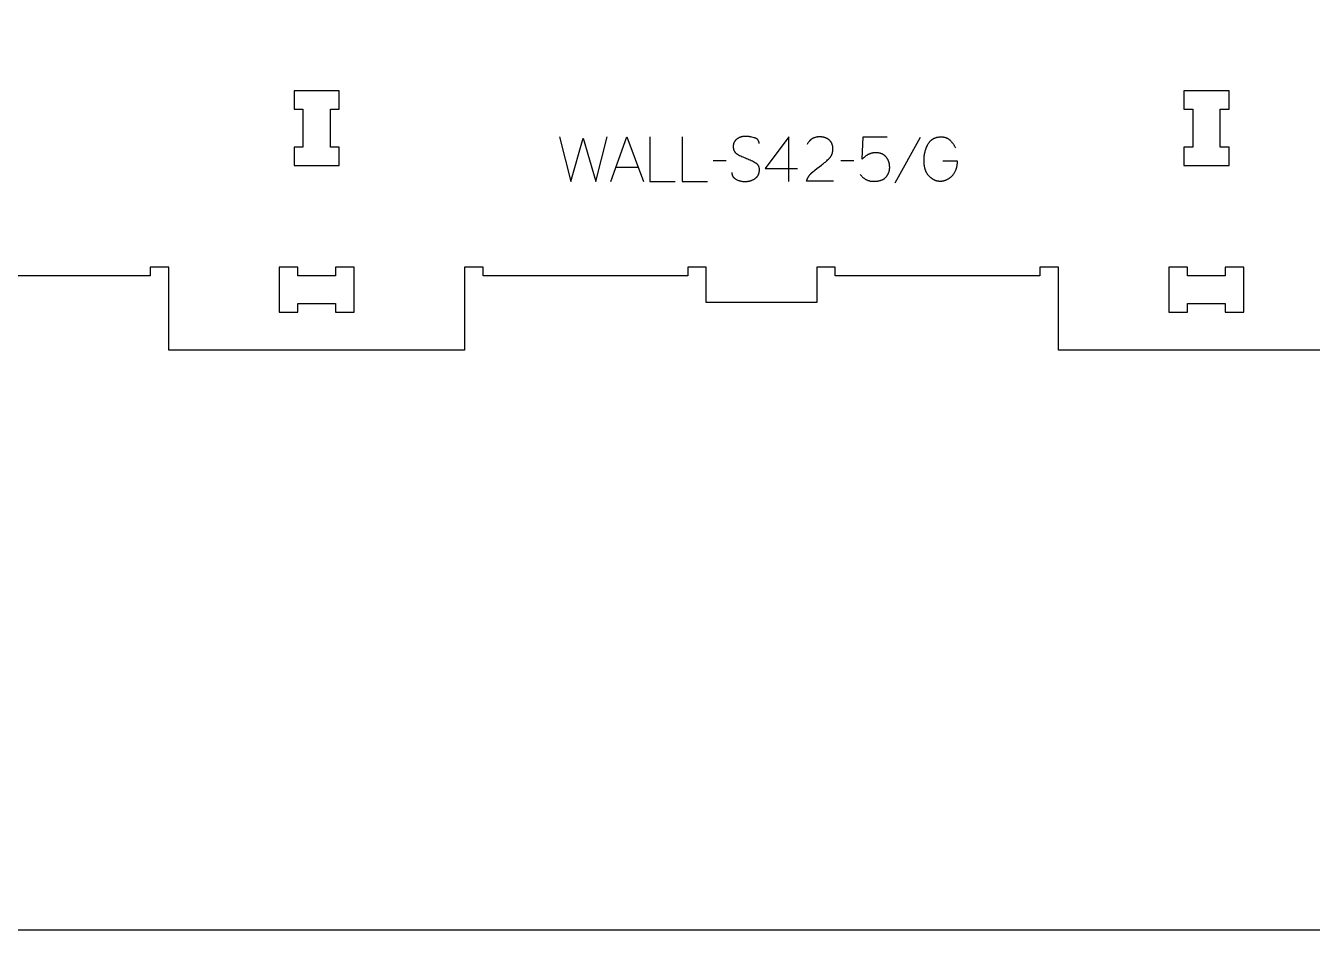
# Model space of a CAD drawing. Extents: x 0 to 4485, y 0 to 10771.
# Drawn here: x 1592 to 2459, y 3029 to 3639 of the extents above; entities that cross this region are included whole.
import ezdxf

# ---------------------------------------------------------------- set-up
doc = ezdxf.new("R2010")
doc.units = 0
for name, color, linetype in [('0_SHEET_SPRUCEPLY_2440X122', 1, 'CONTINUOUS'), ('1_ANYTOOL_1MMDEEP_LABELS_S', 2, 'CONTINUOUS'), ('3_ANYTOOL_CUTTHROUGH_INSID', 4, 'CONTINUOUS'), ('4_ANYTOOL_CUTTHROUGH_OUTSI', 5, 'CONTINUOUS')]:
    doc.layers.add(name, color=color, linetype=linetype)

msp = doc.modelspace()

# ---------------------------------------------------------------- linework, layer by layer
at = {"layer": '0_SHEET_SPRUCEPLY_2440X122'}
msp.add_lwpolyline([(2737.94, 4249.42), (2737.94, 3029.42), (297.94, 3029.42), (297.94, 4249.42)], close=True, dxfattribs=at)
at = {"layer": '1_ANYTOOL_1MMDEEP_LABELS_S', "color": 2}
for points in [[(1951.58, 3564.48), (1959.3, 3534.48), (1967.74, 3563.58), (1976.23, 3534.48), (1983.73, 3564.48)], [(1986.3, 3534.48), (1997.18, 3564.48), (2008.24, 3534.48)], [(2012.53, 3564.48), (2012.53, 3534.48), (2029.63, 3534.48)], [(2034.34, 3564.48), (2034.34, 3534.48), (2051.44, 3534.48)], [(2086.33, 3559.9), (2086.32, 3560.09), (2086.32, 3560.18), (2086.31, 3560.27), (2086.31, 3560.36), (2086.3, 3560.45), (2086.29, 3560.54), (2086.28, 3560.62), (2086.26, 3560.71), (2086.25, 3560.8), (2086.23, 3560.88), (2086.21, 3560.96), (2086.19, 3561.05), (2086.17, 3561.13), (2086.15, 3561.21), (2086.12, 3561.29), (2086.09, 3561.37), (2086.07, 3561.44), (2086.04, 3561.52), (2086.01, 3561.59), (2085.97, 3561.67), (2085.94, 3561.74), (2085.9, 3561.81), (2085.87, 3561.88), (2085.83, 3561.95), (2085.79, 3562.02), (2085.74, 3562.09), (2085.7, 3562.16), (2085.65, 3562.22), (2085.61, 3562.29), (2085.56, 3562.35), (2085.51, 3562.41), (2085.45, 3562.48), (2085.4, 3562.54), (2085.35, 3562.6), (2085.29, 3562.66), (2085.23, 3562.71), (2085.17, 3562.77), (2085.11, 3562.83), (2085.05, 3562.88), (2084.98, 3562.93), (2084.91, 3562.99), (2084.85, 3563.04), (2084.78, 3563.09), (2084.71, 3563.14), (2084.63, 3563.19), (2084.56, 3563.23), (2084.48, 3563.28), (2084.4, 3563.33), (2084.33, 3563.37), (2084.24, 3563.41), (2084.16, 3563.46), (2083.99, 3563.54), (2083.82, 3563.61), (2083.63, 3563.69), (2083.44, 3563.76), (2083.25, 3563.82), (2083.05, 3563.88), (2082.24, 3564.1), (2081.44, 3564.3), (2080.65, 3564.46), (2079.88, 3564.59), (2079.5, 3564.65), (2079.13, 3564.69), (2078.75, 3564.73), (2078.38, 3564.77), (2078.02, 3564.79), (2077.65, 3564.81), (2077.3, 3564.82), (2076.94, 3564.83), (2076.75, 3564.82), (2076.55, 3564.82), (2076.36, 3564.81), (2076.17, 3564.8), (2075.98, 3564.78), (2075.79, 3564.76), (2075.6, 3564.74), (2075.42, 3564.71), (2075.23, 3564.68), (2075.05, 3564.65), (2074.87, 3564.61), (2074.68, 3564.57), (2074.5, 3564.53), (2074.33, 3564.48), (2074.15, 3564.43), (2073.97, 3564.37), (2073.8, 3564.31), (2073.62, 3564.25), (2073.45, 3564.18), (2073.28, 3564.11), (2073.11, 3564.04), (2072.94, 3563.96), (2072.78, 3563.88), (2072.61, 3563.8), (2072.44, 3563.71), (2072.28, 3563.62), (2072.12, 3563.53), (2071.96, 3563.43), (2071.8, 3563.33), (2071.64, 3563.22), (2071.48, 3563.12), (2071.33, 3563), (2071.17, 3562.89), (2071.03, 3562.77), (2070.88, 3562.65), (2070.74, 3562.52), (2070.61, 3562.4), (2070.48, 3562.27), (2070.36, 3562.13), (2070.24, 3562), (2070.12, 3561.86), (2070.02, 3561.71), (2069.91, 3561.57), (2069.81, 3561.42), (2069.72, 3561.27), (2069.63, 3561.11), (2069.54, 3560.95), (2069.46, 3560.79), (2069.39, 3560.63), (2069.32, 3560.46), (2069.25, 3560.29), (2069.19, 3560.12), (2069.13, 3559.94), (2069.08, 3559.76), (2069.04, 3559.58), (2069, 3559.39), (2068.96, 3559.2), (2068.93, 3559.01), (2068.9, 3558.82), (2068.88, 3558.62), (2068.86, 3558.42), (2068.85, 3558.21), (2068.84, 3558.01), (2068.84, 3557.8), (2068.84, 3557.58), (2068.85, 3557.37), (2068.87, 3557.16), (2068.88, 3556.96), (2068.91, 3556.76), (2068.94, 3556.56), (2068.98, 3556.37), (2069.02, 3556.18), (2069.06, 3555.99), (2069.12, 3555.81), (2069.17, 3555.63), (2069.24, 3555.46), (2069.27, 3555.37), (2069.31, 3555.29), (2069.34, 3555.2), (2069.38, 3555.12), (2069.42, 3555.04), (2069.46, 3554.96), (2069.5, 3554.88), (2069.55, 3554.8), (2069.59, 3554.72), (2069.64, 3554.64), (2069.69, 3554.56), (2069.74, 3554.49), (2069.79, 3554.41), (2069.84, 3554.34), (2069.89, 3554.27), (2069.95, 3554.19), (2070, 3554.12), (2070.06, 3554.05), (2070.12, 3553.98), (2070.18, 3553.92), (2070.24, 3553.85), (2070.3, 3553.78), (2070.37, 3553.72), (2070.43, 3553.65), (2070.57, 3553.52), (2070.71, 3553.4), (2070.85, 3553.28), (2071.01, 3553.17), (2071.16, 3553.05), (2071.33, 3552.95), (2071.5, 3552.84), (2071.67, 3552.74), (2072.38, 3552.35), (2073.12, 3551.97), (2073.86, 3551.6), (2074.63, 3551.25), (2075.41, 3550.9), (2076.2, 3550.57), (2077.01, 3550.24), (2077.84, 3549.93), (2078.67, 3549.62), (2079.47, 3549.29), (2080.26, 3548.95), (2081.02, 3548.59), (2081.77, 3548.21), (2082.49, 3547.82), (2083.2, 3547.42), (2083.88, 3547), (2084.05, 3546.89), (2084.21, 3546.77), (2084.36, 3546.66), (2084.44, 3546.6), (2084.51, 3546.54), (2084.58, 3546.48), (2084.65, 3546.41), (2084.72, 3546.35), (2084.79, 3546.28), (2084.86, 3546.22), (2084.92, 3546.15), (2084.98, 3546.08), (2085.05, 3546.01), (2085.11, 3545.94), (2085.16, 3545.87), (2085.22, 3545.8), (2085.28, 3545.73), (2085.33, 3545.66), (2085.39, 3545.58), (2085.44, 3545.5), (2085.49, 3545.43), (2085.53, 3545.35), (2085.58, 3545.27), (2085.63, 3545.19), (2085.67, 3545.11), (2085.71, 3545.03), (2085.76, 3544.95), (2085.8, 3544.86), (2085.83, 3544.78), (2085.87, 3544.69), (2085.91, 3544.61), (2085.94, 3544.52), (2085.97, 3544.43), (2086, 3544.34), (2086.03, 3544.25), (2086.06, 3544.16), (2086.09, 3544.07), (2086.14, 3543.88), (2086.18, 3543.69), (2086.21, 3543.49), (2086.25, 3543.29), (2086.27, 3543.09), (2086.29, 3542.88), (2086.3, 3542.67), (2086.31, 3542.45), (2086.31, 3542.24), (2086.31, 3542.01), (2086.3, 3541.79), (2086.28, 3541.55), (2086.26, 3541.32), (2086.24, 3541.1), (2086.2, 3540.87), (2086.17, 3540.65), (2086.13, 3540.44), (2086.08, 3540.22), (2086.03, 3540.01), (2085.97, 3539.81), (2085.91, 3539.61), (2085.84, 3539.41), (2085.77, 3539.22), (2085.7, 3539.03), (2085.62, 3538.84), (2085.53, 3538.66), (2085.44, 3538.48), (2085.34, 3538.3), (2085.24, 3538.13), (2085.13, 3537.96), (2085.02, 3537.8), (2084.9, 3537.64), (2084.78, 3537.48), (2084.66, 3537.33), (2084.52, 3537.18), (2084.39, 3537.03), (2084.25, 3536.89), (2084.1, 3536.75), (2083.95, 3536.62), (2083.79, 3536.49), (2083.63, 3536.36), (2083.46, 3536.24), (2083.29, 3536.12), (2083.11, 3536), (2082.75, 3535.78), (2082.39, 3535.58), (2082.02, 3535.38), (2081.65, 3535.2), (2081.27, 3535.04), (2080.9, 3534.89), (2080.7, 3534.82), (2080.51, 3534.75), (2080.32, 3534.69), (2080.13, 3534.63), (2079.93, 3534.57), (2079.74, 3534.52), (2079.54, 3534.47), (2079.35, 3534.42), (2079.15, 3534.38), (2078.95, 3534.34), (2078.75, 3534.3), (2078.55, 3534.27), (2078.35, 3534.24), (2078.15, 3534.22), (2077.74, 3534.18), (2077.33, 3534.15), (2076.92, 3534.14), (2076.51, 3534.14), (2076.1, 3534.15), (2075.69, 3534.18), (2075.29, 3534.22), (2074.9, 3534.27), (2074.51, 3534.34), (2074.12, 3534.41), (2073.74, 3534.5), (2073.37, 3534.61), (2072.99, 3534.72), (2072.63, 3534.85), (2072.26, 3534.99), (2071.9, 3535.15), (2071.55, 3535.31), (2071.2, 3535.49), (2070.85, 3535.68), (2070.69, 3535.78), (2070.52, 3535.89), (2070.36, 3535.99), (2070.21, 3536.1), (2070.06, 3536.21), (2069.92, 3536.33), (2069.79, 3536.45), (2069.65, 3536.57), (2069.53, 3536.69), (2069.41, 3536.82), (2069.29, 3536.95), (2069.18, 3537.08), (2069.13, 3537.15), (2069.08, 3537.22), (2069.03, 3537.29), (2068.98, 3537.36), (2068.93, 3537.43), (2068.89, 3537.5), (2068.84, 3537.57), (2068.8, 3537.64), (2068.76, 3537.72), (2068.71, 3537.79), (2068.68, 3537.87), (2068.64, 3537.94), (2068.6, 3538.02), (2068.56, 3538.09), (2068.53, 3538.17), (2068.5, 3538.25), (2068.47, 3538.33), (2068.44, 3538.41), (2068.41, 3538.49), (2068.38, 3538.57), (2068.33, 3538.74), (2068.28, 3538.91), (2068.24, 3539.08), (2068.21, 3539.25), (2068.18, 3539.43), (2068.15, 3539.61), (2068.14, 3539.79), (2068.12, 3539.97), (2068.11, 3540.16), (2068.11, 3540.35)], [(2106.34, 3534.48), (2106.38, 3564.53), (2090.35, 3543.14)], [(2136.55, 3534.53), (2118.25, 3534.57), (2118.4, 3535.02), (2118.48, 3535.25), (2118.56, 3535.47), (2118.65, 3535.69), (2118.74, 3535.91), (2118.83, 3536.12), (2118.93, 3536.34), (2119.03, 3536.55), (2119.13, 3536.75), (2119.24, 3536.96), (2119.35, 3537.16), (2119.46, 3537.36), (2119.58, 3537.56), (2119.7, 3537.76), (2119.82, 3537.95), (2119.95, 3538.14), (2120.08, 3538.33), (2120.22, 3538.51), (2120.36, 3538.7), (2120.5, 3538.88), (2120.65, 3539.06), (2120.8, 3539.24), (2120.95, 3539.41), (2121.11, 3539.58), (2121.27, 3539.75), (2121.43, 3539.92), (2121.6, 3540.08), (2121.77, 3540.25), (2121.94, 3540.41), (2122.3, 3540.72), (2123.78, 3541.94), (2125.27, 3543.12), (2126.78, 3544.28), (2128.3, 3545.41), (2129.06, 3545.97), (2129.79, 3546.54), (2130.5, 3547.12), (2131.19, 3547.7), (2131.86, 3548.3), (2132.5, 3548.9), (2133.13, 3549.51), (2133.73, 3550.13), (2133.87, 3550.28), (2134.01, 3550.44), (2134.15, 3550.6), (2134.28, 3550.77), (2134.41, 3550.93), (2134.53, 3551.1), (2134.64, 3551.27), (2134.76, 3551.44), (2134.87, 3551.62), (2134.97, 3551.79), (2135.07, 3551.97), (2135.16, 3552.15), (2135.25, 3552.34), (2135.34, 3552.52), (2135.42, 3552.71), (2135.49, 3552.9), (2135.57, 3553.09), (2135.63, 3553.29), (2135.69, 3553.49), (2135.75, 3553.68), (2135.8, 3553.89), (2135.85, 3554.09), (2135.9, 3554.3), (2135.94, 3554.51), (2135.97, 3554.72), (2136, 3554.93), (2136.03, 3555.14), (2136.05, 3555.36), (2136.06, 3555.58), (2136.07, 3555.8), (2136.08, 3556.03), (2136.08, 3556.25), (2136.08, 3556.5), (2136.07, 3556.75), (2136.06, 3556.99), (2136.04, 3557.23), (2136.02, 3557.47), (2135.99, 3557.7), (2135.96, 3557.92), (2135.93, 3558.15), (2135.88, 3558.37), (2135.84, 3558.58), (2135.78, 3558.8), (2135.73, 3559), (2135.67, 3559.21), (2135.6, 3559.41), (2135.53, 3559.61), (2135.45, 3559.8), (2135.37, 3559.99), (2135.28, 3560.18), (2135.19, 3560.36), (2135.1, 3560.54), (2134.99, 3560.71), (2134.89, 3560.88), (2134.78, 3561.05), (2134.66, 3561.21), (2134.54, 3561.37), (2134.41, 3561.53), (2134.28, 3561.68), (2134.15, 3561.83), (2134.01, 3561.97), (2133.86, 3562.11), (2133.71, 3562.25), (2133.55, 3562.38), (2133.4, 3562.51), (2133.23, 3562.64), (2133.07, 3562.76), (2132.9, 3562.87), (2132.73, 3562.99), (2132.56, 3563.1), (2132.38, 3563.2), (2132.21, 3563.3), (2132.03, 3563.4), (2131.84, 3563.49), (2131.66, 3563.58), (2131.47, 3563.66), (2131.28, 3563.74), (2131.09, 3563.82), (2130.89, 3563.89), (2130.69, 3563.96), (2130.49, 3564.02), (2130.29, 3564.08), (2130.08, 3564.14), (2129.88, 3564.19), (2129.66, 3564.23), (2129.45, 3564.28), (2129.23, 3564.32), (2129.01, 3564.35), (2128.79, 3564.38), (2128.57, 3564.41), (2128.34, 3564.43), (2128.11, 3564.45), (2127.88, 3564.46), (2127.65, 3564.47), (2127.17, 3564.48), (2126.8, 3564.48), (2126.44, 3564.46), (2126.09, 3564.44), (2125.74, 3564.4), (2125.4, 3564.36), (2125.07, 3564.3), (2124.74, 3564.24), (2124.42, 3564.16), (2124.11, 3564.08), (2123.95, 3564.03), (2123.8, 3563.98), (2123.65, 3563.93), (2123.5, 3563.88), (2123.35, 3563.82), (2123.2, 3563.77), (2123.06, 3563.7), (2122.92, 3563.64), (2122.77, 3563.58), (2122.63, 3563.51), (2122.5, 3563.44), (2122.36, 3563.36), (2122.22, 3563.29), (2122.09, 3563.21), (2121.96, 3563.13), (2121.83, 3563.04), (2121.7, 3562.96), (2121.57, 3562.87), (2121.45, 3562.78), (2121.32, 3562.68), (2121.2, 3562.59), (2121.08, 3562.49), (2120.96, 3562.39), (2120.85, 3562.29), (2120.73, 3562.18), (2120.62, 3562.07), (2120.5, 3561.96), (2120.39, 3561.85), (2120.29, 3561.73), (2120.18, 3561.61), (2120.07, 3561.49), (2119.97, 3561.37), (2119.77, 3561.12), (2119.57, 3560.85), (2119.38, 3560.58), (2119.19, 3560.29), (2119.02, 3560), (2118.85, 3559.7), (2118.68, 3559.38)], [(2154.55, 3539.24), (2154.76, 3538.95), (2154.98, 3538.66), (2155.19, 3538.39), (2155.42, 3538.12), (2155.64, 3537.87), (2155.88, 3537.62), (2156.11, 3537.39), (2156.35, 3537.16), (2156.6, 3536.94), (2156.85, 3536.73), (2157.1, 3536.53), (2157.36, 3536.34), (2157.63, 3536.16), (2157.89, 3535.99), (2158.17, 3535.83), (2158.44, 3535.67), (2158.73, 3535.53), (2159.01, 3535.39), (2159.3, 3535.27), (2159.6, 3535.15), (2159.9, 3535.04), (2160.21, 3534.95), (2160.52, 3534.86), (2160.83, 3534.78), (2161.15, 3534.71), (2161.47, 3534.65), (2161.8, 3534.6), (2162.13, 3534.56), (2162.47, 3534.52), (2162.81, 3534.5), (2163.16, 3534.49), (2163.51, 3534.48), (2163.93, 3534.49), (2164.33, 3534.5), (2164.74, 3534.52), (2165.13, 3534.55), (2165.52, 3534.59), (2165.9, 3534.63), (2166.28, 3534.68), (2166.65, 3534.75), (2167.01, 3534.82), (2167.36, 3534.89), (2167.71, 3534.98), (2168.06, 3535.07), (2168.39, 3535.18), (2168.72, 3535.29), (2169.05, 3535.41), (2169.36, 3535.53), (2169.52, 3535.6), (2169.67, 3535.67), (2169.82, 3535.75), (2169.97, 3535.83), (2170.12, 3535.91), (2170.27, 3536), (2170.41, 3536.1), (2170.56, 3536.19), (2170.7, 3536.29), (2170.83, 3536.4), (2170.97, 3536.51), (2171.11, 3536.62), (2171.24, 3536.74), (2171.37, 3536.87), (2171.5, 3536.99), (2171.63, 3537.12), (2171.75, 3537.26), (2171.88, 3537.4), (2172, 3537.54), (2172.12, 3537.69), (2172.24, 3537.84), (2172.35, 3538), (2172.47, 3538.16), (2172.58, 3538.33), (2172.69, 3538.49), (2172.8, 3538.67), (2172.91, 3538.85), (2173.01, 3539.03), (2173.22, 3539.4), (2173.41, 3539.8), (2173.53, 3540.04), (2173.63, 3540.29), (2173.73, 3540.53), (2173.82, 3540.78), (2173.91, 3541.02), (2173.99, 3541.26), (2174.06, 3541.51), (2174.12, 3541.75), (2174.17, 3541.99), (2174.22, 3542.23), (2174.26, 3542.47), (2174.3, 3542.71), (2174.32, 3542.94), (2174.34, 3543.18), (2174.35, 3543.42), (2174.35, 3543.65), (2174.35, 3543.92), (2174.35, 3544.18), (2174.33, 3544.45), (2174.32, 3544.7), (2174.3, 3544.96), (2174.27, 3545.21), (2174.24, 3545.46), (2174.2, 3545.71), (2174.16, 3545.96), (2174.12, 3546.2), (2174.07, 3546.44), (2174.02, 3546.68), (2173.96, 3546.91), (2173.9, 3547.14), (2173.83, 3547.37), (2173.75, 3547.6), (2173.68, 3547.82), (2173.6, 3548.04), (2173.51, 3548.26), (2173.42, 3548.48), (2173.32, 3548.69), (2173.22, 3548.9), (2173.11, 3549.11), (2173, 3549.31), (2172.89, 3549.51), (2172.77, 3549.71), (2172.65, 3549.91), (2172.52, 3550.1), (2172.38, 3550.3), (2172.25, 3550.48), (2172.1, 3550.67), (2171.95, 3550.85), (2171.8, 3551.03), (2171.65, 3551.21), (2171.49, 3551.38), (2171.32, 3551.54), (2171.15, 3551.69), (2170.98, 3551.84), (2170.8, 3551.99), (2170.62, 3552.13), (2170.44, 3552.26), (2170.25, 3552.39), (2170.05, 3552.51), (2169.85, 3552.63), (2169.65, 3552.74), (2169.44, 3552.85), (2169.23, 3552.95), (2169.02, 3553.04), (2168.8, 3553.13), (2168.58, 3553.21), (2168.35, 3553.29), (2168.12, 3553.36), (2167.88, 3553.42), (2167.64, 3553.48), (2167.4, 3553.54), (2167.15, 3553.59), (2166.9, 3553.63), (2166.64, 3553.67), (2166.38, 3553.7), (2166.11, 3553.72), (2165.84, 3553.74), (2165.57, 3553.76), (2165.29, 3553.77), (2165.01, 3553.77), (2164.66, 3553.76), (2164.31, 3553.75), (2163.97, 3553.73), (2163.64, 3553.7), (2163.31, 3553.66), (2162.98, 3553.61), (2162.66, 3553.55), (2162.34, 3553.48), (2162.03, 3553.41), (2161.73, 3553.32), (2161.43, 3553.23), (2161.13, 3553.13), (2160.84, 3553.02), (2160.55, 3552.9), (2160.27, 3552.77), (2160, 3552.63), (2159.72, 3552.49), (2159.45, 3552.33), (2159.18, 3552.17), (2158.91, 3552.01), (2158.64, 3551.83), (2158.38, 3551.65), (2158.11, 3551.46), (2157.84, 3551.27), (2157.58, 3551.06), (2157.32, 3550.85), (2157.05, 3550.64), (2156.79, 3550.41), (2156.27, 3549.94), (2155.75, 3549.44), (2156.48, 3564.48), (2172.68, 3564.48)], [(2194.93, 3564.01), (2177.74, 3533.24)], [(2210.14, 3548.28), (2219.91, 3548.24), (2219.88, 3547.41), (2219.82, 3546.61), (2219.78, 3546.22), (2219.73, 3545.83), (2219.68, 3545.45), (2219.62, 3545.08), (2219.55, 3544.71), (2219.48, 3544.35), (2219.4, 3543.99), (2219.31, 3543.65), (2219.22, 3543.3), (2219.12, 3542.97), (2219.01, 3542.64), (2218.9, 3542.31), (2218.78, 3542), (2218.65, 3541.69), (2218.52, 3541.38), (2218.38, 3541.08), (2218.24, 3540.79), (2218.09, 3540.51), (2217.93, 3540.23), (2217.76, 3539.96), (2217.59, 3539.69), (2217.41, 3539.43), (2217.23, 3539.17), (2217.04, 3538.93), (2216.84, 3538.68), (2216.63, 3538.45), (2216.42, 3538.22), (2216.2, 3538), (2215.98, 3537.78), (2215.76, 3537.57), (2215.54, 3537.37), (2215.31, 3537.17), (2215.08, 3536.98), (2214.86, 3536.8), (2214.63, 3536.63), (2214.4, 3536.46), (2214.17, 3536.29), (2213.93, 3536.14), (2213.7, 3535.99), (2213.47, 3535.85), (2213.23, 3535.71), (2212.99, 3535.59), (2212.75, 3535.47), (2212.51, 3535.35), (2212.27, 3535.24), (2212.03, 3535.14), (2211.79, 3535.05), (2211.54, 3534.96), (2211.3, 3534.88), (2211.05, 3534.81), (2210.8, 3534.74), (2210.55, 3534.68), (2210.3, 3534.62), (2210.05, 3534.58), (2209.8, 3534.54), (2209.54, 3534.5), (2209.29, 3534.48), (2209.03, 3534.46), (2208.77, 3534.45), (2208.51, 3534.44), (2208.25, 3534.44), (2208, 3534.45), (2207.74, 3534.46), (2207.48, 3534.49), (2207.23, 3534.51), (2206.98, 3534.55), (2206.73, 3534.59), (2206.48, 3534.64), (2206.23, 3534.7), (2205.98, 3534.76), (2205.74, 3534.84), (2205.5, 3534.91), (2205.25, 3535), (2205.01, 3535.09), (2204.77, 3535.19), (2204.54, 3535.3), (2204.3, 3535.41), (2204.07, 3535.53), (2203.83, 3535.66), (2203.6, 3535.79), (2203.37, 3535.93), (2203.14, 3536.08), (2202.91, 3536.24), (2202.69, 3536.4), (2202.46, 3536.57), (2202.24, 3536.75), (2202.02, 3536.93), (2201.79, 3537.12), (2201.58, 3537.32), (2201.36, 3537.52), (2201.14, 3537.74), (2200.93, 3537.95), (2200.72, 3538.18), (2200.51, 3538.41), (2200.31, 3538.66), (2200.12, 3538.9), (2199.94, 3539.16), (2199.76, 3539.43), (2199.59, 3539.7), (2199.43, 3539.98), (2199.27, 3540.26), (2199.12, 3540.56), (2198.97, 3540.86), (2198.84, 3541.17), (2198.71, 3541.49), (2198.58, 3541.81), (2198.47, 3542.15), (2198.35, 3542.49), (2198.25, 3542.83), (2198.15, 3543.19), (2198.06, 3543.55), (2197.98, 3543.92), (2197.9, 3544.3), (2197.83, 3544.69), (2197.77, 3545.08), (2197.71, 3545.48), (2197.66, 3545.89), (2197.62, 3546.31), (2197.55, 3547.17), (2197.51, 3548.05), (2197.5, 3548.97), (2197.51, 3549.65), (2197.54, 3550.32), (2197.59, 3551), (2197.67, 3551.66), (2197.76, 3552.33), (2197.87, 3552.99), (2198.01, 3553.65), (2198.17, 3554.31), (2198.35, 3554.96), (2198.54, 3555.61), (2198.76, 3556.26), (2199, 3556.9), (2199.27, 3557.54), (2199.55, 3558.18), (2199.85, 3558.82), (2200.18, 3559.45), (2200.35, 3559.76), (2200.53, 3560.06), (2200.71, 3560.35), (2200.9, 3560.63), (2201.1, 3560.9), (2201.21, 3561.03), (2201.31, 3561.16), (2201.42, 3561.29), (2201.52, 3561.41), (2201.63, 3561.53), (2201.74, 3561.65), (2201.86, 3561.77), (2201.97, 3561.88), (2202.09, 3561.99), (2202.21, 3562.1), (2202.33, 3562.21), (2202.45, 3562.31), (2202.57, 3562.42), (2202.7, 3562.52), (2202.83, 3562.61), (2202.96, 3562.71), (2203.09, 3562.8), (2203.22, 3562.89), (2203.36, 3562.98), (2203.49, 3563.06), (2203.63, 3563.14), (2203.77, 3563.22), (2203.91, 3563.3), (2204.06, 3563.38), (2204.2, 3563.45), (2204.35, 3563.52), (2204.5, 3563.59), (2204.65, 3563.65), (2204.8, 3563.71), (2204.96, 3563.77), (2205.11, 3563.83), (2205.27, 3563.89), (2205.59, 3563.99), (2205.92, 3564.08), (2206.26, 3564.17), (2206.6, 3564.24), (2206.95, 3564.31), (2207.3, 3564.36), (2207.67, 3564.4), (2208.04, 3564.44), (2208.42, 3564.46), (2208.8, 3564.48), (2209.2, 3564.48), (2209.42, 3564.48), (2209.64, 3564.47), (2209.86, 3564.46), (2210.08, 3564.45), (2210.29, 3564.43), (2210.5, 3564.4), (2210.71, 3564.37), (2210.91, 3564.34), (2211.12, 3564.3), (2211.32, 3564.26), (2211.51, 3564.21), (2211.71, 3564.16), (2211.9, 3564.11), (2212.09, 3564.05), (2212.28, 3563.98), (2212.46, 3563.91), (2212.64, 3563.84), (2212.82, 3563.76), (2213, 3563.68), (2213.17, 3563.6), (2213.34, 3563.5), (2213.51, 3563.41), (2213.68, 3563.31), (2213.84, 3563.21), (2214, 3563.1), (2214.16, 3562.98), (2214.31, 3562.87), (2214.46, 3562.74), (2214.61, 3562.62), (2214.76, 3562.49), (2214.91, 3562.35), (2215.05, 3562.21), (2215.33, 3561.93), (2215.6, 3561.63), (2215.86, 3561.34), (2216.12, 3561.04), (2216.37, 3560.73), (2216.62, 3560.42), (2216.86, 3560.11), (2217.09, 3559.79), (2217.31, 3559.47), (2217.53, 3559.14), (2217.75, 3558.8), (2217.95, 3558.47), (2218.15, 3558.12), (2218.35, 3557.78), (2218.53, 3557.43), (2218.71, 3557.07)], [(1989.77, 3544.04), (2004.68, 3544.04)], [(2064.08, 3548.37), (2055.3, 3548.28)], [(2090.35, 3543.14), (2112.13, 3543.14)], [(2150.27, 3548.37), (2141.48, 3548.28)]]:
    msp.add_lwpolyline(points, dxfattribs=at)
at = {"layer": '3_ANYTOOL_CUTTHROUGH_INSID', "color": 4}
for points in [[(1797.19, 3557.63), (1797.19, 3583.13), (1803.19, 3583.13), (1803.19, 3595.63), (1772.69, 3595.63), (1772.69, 3583.13), (1778.69, 3583.13), (1778.69, 3557.63), (1772.69, 3557.63), (1772.69, 3545.13), (1803.19, 3545.13), (1803.19, 3557.63)], [(2397.19, 3557.63), (2397.19, 3583.13), (2403.19, 3583.13), (2403.19, 3595.63), (2372.69, 3595.63), (2372.69, 3583.13), (2378.69, 3583.13), (2378.69, 3557.63), (2372.69, 3557.63), (2372.69, 3545.13), (2403.19, 3545.13), (2403.19, 3557.63)], [(1775.19, 3452.17), (1800.69, 3452.17), (1800.69, 3446.17), (1813.19, 3446.17), (1813.19, 3476.67), (1800.69, 3476.67), (1800.69, 3470.67), (1775.19, 3470.67), (1775.19, 3476.67), (1762.69, 3476.67), (1762.69, 3446.17), (1775.19, 3446.17)], [(2375.19, 3452.17), (2400.69, 3452.17), (2400.69, 3446.17), (2413.19, 3446.17), (2413.19, 3476.67), (2400.69, 3476.67), (2400.69, 3470.67), (2375.19, 3470.67), (2375.19, 3476.67), (2362.69, 3476.67), (2362.69, 3446.17), (2375.19, 3446.17)]]:
    msp.add_lwpolyline(points, close=True, dxfattribs=at)
at = {"layer": '4_ANYTOOL_CUTTHROUGH_OUTSI', "color": 5}
msp.add_lwpolyline([(2487.69, 3420.67), (2288.19, 3420.67), (2288.19, 3476.67), (2275.69, 3476.67), (2275.69, 3470.67), (2137.69, 3470.67), (2137.69, 3476.67), (2125.19, 3476.67), (2125.19, 3452.67), (2050.69, 3452.67), (2050.69, 3476.67), (2038.19, 3476.67), (2038.19, 3470.67), (1900.19, 3470.67), (1900.19, 3476.67), (1887.69, 3476.67), (1887.69, 3476.42), (1887.69, 3420.67), (1688.19, 3420.67), (1688.19, 3476.67), (1675.69, 3476.67), (1675.69, 3470.67), (1537.69, 3470.67)], dxfattribs=at)

doc.saveas('drawing.dxf')
